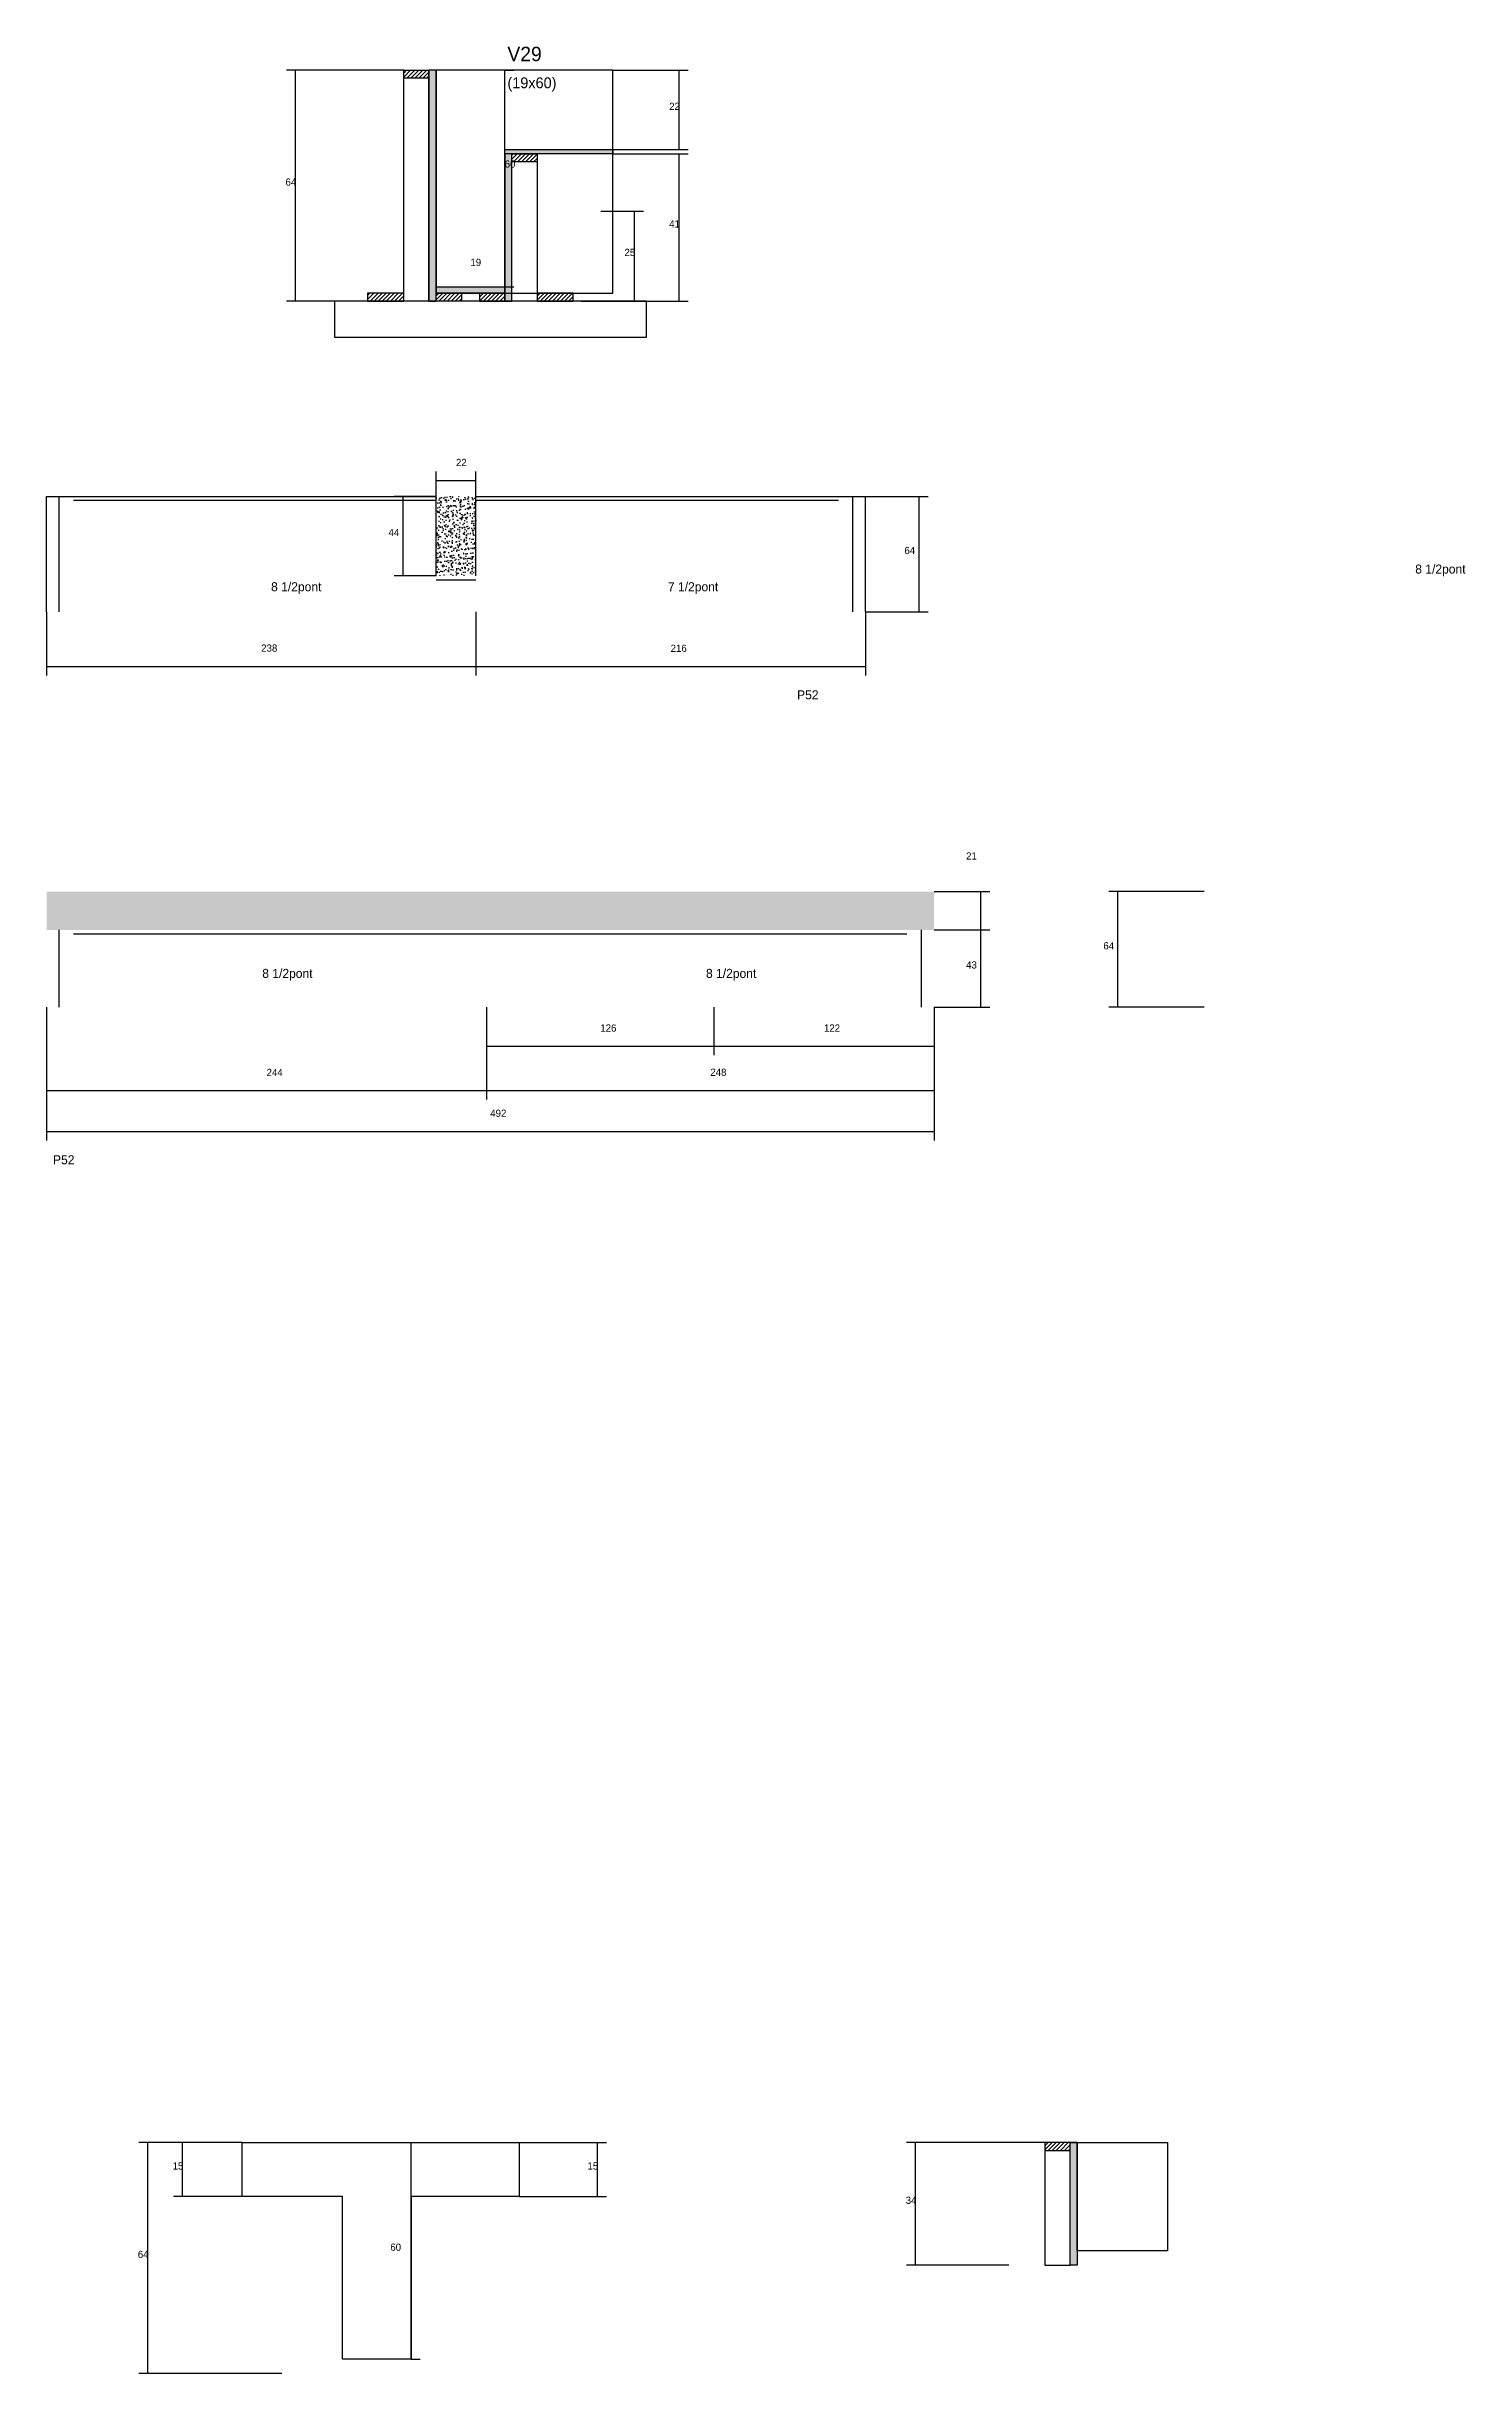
# Model space of a CAD drawing. Header units: metres. Extents: x 138160 to 139623, y 28450 to 29790.
# Drawn here: x 138837 to 139623, y 28450 to 29740 of the extents above; entities that cross this region are included whole.
import ezdxf

# ---------------------------------------------------------------- set-up
doc = ezdxf.new("R2010")
doc.units = ezdxf.units.M
for name, color, linetype in [('CONCRETO', 251, 'Continuous'), ('COTA', 4, 'Continuous'), ('Cota Seção (2x)', 4, 'Continuous'), ('Hachura', 253, 'Continuous'), ('Madeira', 126, 'Continuous'), ('NOMENCLATURA', 7, 'Continuous'), ('Painéis', 200, 'Continuous'), ('SARR_2.2x7', 40, 'Continuous'), ('Texto Seção', 7, 'Continuous')]:
    doc.layers.add(name, color=color, linetype=linetype)

msp = doc.modelspace()

# ---------------------------------------------------------------- hatches: boundary and pattern name
at = {"layer": 'COTA'}
h = msp.add_hatch(dxfattribs=at)
h.set_pattern_fill('AR-CONC', scale=0.03)
h.paths.add_polyline_path([(139052.8, 29446.3), (139074.8, 29446.3), (139074.8, 29490.3), (139052.8, 29490.3)])
h = msp.add_hatch(dxfattribs=at)
h.set_pattern_fill('AR-CONC', scale=0.03)
h.paths.add_polyline_path([(138836.8, 29271.2), (138836.8, 29250), (139328.8, 29250), (139328.8, 29271.2)])
at = {"layer": 'Hachura'}
h = msp.add_hatch(dxfattribs=at)
h.set_pattern_fill('ANSI31', scale=0.5)
h.paths.add_polyline_path([(139034.8, 29722.1), (139034.8, 29726.5), (139034.8, 29726.5), (139048.8, 29726.5), (139048.8, 29726.5), (139048.8, 29722.1), (139048.8, 29722.1), (139034.8, 29722.1)])
h = msp.add_hatch(color=8, dxfattribs=at)
h.dxf.hatch_style = 1
h.paths.add_polyline_path([(139052.8, 29726.5), (139048.8, 29726.5), (139048.8, 29726.5), (139048.8, 29598.5), (139048.8, 29598.5), (139052.8, 29598.5), (139052.8, 29598.5), (139052.8, 29726.5)])
h = msp.add_hatch(color=8, dxfattribs=at)
h.dxf.hatch_style = 1
h.paths.add_polyline_path([(139090.8, 29680.1), (139090.8, 29682.5), (139090.8, 29682.5), (139150.8, 29682.5), (139150.8, 29682.5), (139150.8, 29680.1), (139150.8, 29680.1), (139090.8, 29680.1)])
h = msp.add_hatch(color=8, dxfattribs=at)
h.dxf.hatch_style = 1
h.paths.add_polyline_path([(139094.8, 29680.1), (139090.8, 29680.1), (139090.8, 29680.1), (139090.8, 29598.5), (139090.8, 29598.5), (139094.8, 29598.5), (139094.8, 29598.5), (139094.8, 29680.1)])
h = msp.add_hatch(dxfattribs=at)
h.set_pattern_fill('ANSI31', scale=0.5)
h.paths.add_polyline_path([(139094.8, 29675.7), (139094.8, 29680.1), (139094.8, 29680.1), (139108.8, 29680.1), (139108.8, 29680.1), (139108.8, 29675.7), (139108.8, 29675.7), (139094.8, 29675.7)])
h = msp.add_hatch(dxfattribs=at)
h.set_pattern_fill('ANSI31', scale=0.5)
h.paths.add_polyline_path([(139034.8, 29598.5), (139034.8, 29602.9), (139034.8, 29602.9), (139014.8, 29602.9), (139014.8, 29602.9), (139014.8, 29598.5), (139014.8, 29598.5), (139034.8, 29598.5)])
h = msp.add_hatch(color=8, dxfattribs=at)
h.dxf.hatch_style = 1
h.paths.add_polyline_path([(139052.8, 29602.9), (139052.8, 29606.5), (139052.8, 29606.5), (139090.8, 29606.5), (139090.8, 29606.5), (139090.8, 29602.9), (139090.8, 29602.9), (139052.8, 29602.9)])
h = msp.add_hatch(dxfattribs=at)
h.set_pattern_fill('ANSI31', scale=0.5)
h.paths.add_polyline_path([(139052.8, 29598.5), (139052.8, 29602.9), (139052.8, 29602.9), (139066.8, 29602.9), (139066.8, 29602.9), (139066.8, 29598.5), (139066.8, 29598.5), (139052.8, 29598.5)])
h = msp.add_hatch(dxfattribs=at)
h.set_pattern_fill('ANSI31', scale=0.5)
h.paths.add_polyline_path([(139090.8, 29598.5), (139090.8, 29602.9), (139090.8, 29602.9), (139076.8, 29602.9), (139076.8, 29602.9), (139076.8, 29598.5), (139076.8, 29598.5), (139090.8, 29598.5)])
h = msp.add_hatch(dxfattribs=at)
h.set_pattern_fill('ANSI31', scale=0.5)
h.paths.add_polyline_path([(139128.8, 29598.5), (139128.8, 29602.9), (139128.8, 29602.9), (139108.8, 29602.9), (139108.8, 29602.9), (139108.8, 29598.5), (139108.8, 29598.5), (139128.8, 29598.5)])
h = msp.add_hatch(dxfattribs=at)
h.set_pattern_fill('ANSI31', scale=0.5)
h.paths.add_polyline_path([(139404.2, 28573.5), (139404.2, 28577.9), (139404.2, 28577.9), (139390.2, 28577.9), (139390.2, 28577.9), (139390.2, 28573.5), (139390.2, 28573.5), (139404.2, 28573.5)])
h = msp.add_hatch(color=8, dxfattribs=at)
h.dxf.hatch_style = 1
h.paths.add_polyline_path([(139404.2, 28577.9), (139408.2, 28577.9), (139408.2, 28577.9), (139408.2, 28509.9), (139408.2, 28509.9), (139404.2, 28509.9), (139404.2, 28509.9), (139404.2, 28577.9)])

# ---------------------------------------------------------------- linework, layer by layer
at = {"layer": 'CONCRETO'}
for points in [[(139090.8, 29682.5), (139150.8, 29682.5), (139150.8, 29726.5), (139090.8, 29726.5), (139090.8, 29726.5), (139052.8, 29726.5), (139052.8, 29602.9), (139052.8, 29602.9), (139052.8, 29606.5), (139090.8, 29606.5)], [(139052.8, 29602.9), (139150.8, 29602.9), (139150.8, 29726.5), (139052.8, 29726.5)], [(138945.3, 28547.9), (138945.3, 28577.9), (139098.9, 28577.9), (139098.9, 28547.9), (139038.9, 28547.9), (139038.9, 28457.9), (139000.9, 28457.9), (139000.9, 28547.9)], [(139408.2, 28577.9), (139408.2, 28577.9), (139408.2, 28577.9), (139408.2, 28577.9), (139458.2, 28577.9), (139458.2, 28577.9), (139458.2, 28577.9), (139458.2, 28517.9), (139408.2, 28517.9), (139408.2, 28577.9)]]:
    msp.add_lwpolyline(points, close=True, dxfattribs=at)
at = {"layer": 'COTA'}
for p, q in [((139034.8, 29726.5), (138969.8, 29726.5)), ((138974.8, 29598.5), (138974.8, 29726.5)), ((139150.8, 29726.5), (139192.5, 29726.5)), ((139187.5, 29682.5), (139187.5, 29726.5)), ((139150.8, 29682.5), (139192.5, 29682.5)), ((139150.8, 29680.1), (139192.5, 29680.1)), ((139187.5, 29598.5), (139187.5, 29680.1)), ((139144.1, 29648.4), (139167.7, 29648.4)), ((139162.7, 29598.5), (139162.7, 29648.4)), ((139034.8, 29598.5), (138969.8, 29598.5)), ((139133.2, 29598.5), (139192.5, 29598.5)), ((139144.1, 29598.5), (139167.7, 29598.5)), ((139080.8, 29207.2), (139080.8, 29180.5)), ((139206.8, 29207.2), (139206.8, 29180.5)), ((139206.8, 29207.2), (139206.8, 29180.5)), ((139328.8, 29207.2), (139328.8, 29180.5)), ((139080.8, 29185.5), (139206.8, 29185.5)), ((139206.8, 29185.5), (139328.8, 29185.5)), ((138945.3, 28577.9), (138887.9, 28577.9)), ((138892.9, 28449.9), (138892.9, 28577.9)), ((138945.3, 28577.9), (138907.2, 28577.9)), ((138912.2, 28547.9), (138912.2, 28577.9)), ((139098.9, 28577.9), (139147.2, 28577.9)), ((139142.2, 28547.9), (139142.2, 28577.9)), ((139408.2, 28577.9), (139313.6, 28577.9)), ((139318.6, 28509.9), (139318.6, 28577.9)), ((138945.3, 28547.9), (138907.2, 28547.9)), ((139098.9, 28547.9), (139147.2, 28547.9)), ((139370.2, 28509.9), (139313.6, 28509.9)), ((138967.3, 28449.9), (138887.9, 28449.9))]:
    msp.add_line(p, q, dxfattribs=at)
at = {"layer": 'Cota Seção (2x)'}
for p, q in [((139090.8, 29606.5), (139090.8, 29726.5)), ((139090.8, 29726.5), (139095.8, 29726.5)), ((139052.8, 29598.5), (139052.8, 29611.5)), ((139052.8, 29606.5), (139090.8, 29606.5)), ((139090.8, 29598.5), (139090.8, 29611.5)), ((139090.8, 29606.5), (139095.8, 29606.5)), ((139052.8, 29490.3), (139052.8, 29504.1)), ((139052.8, 29499.1), (139074.8, 29499.1)), ((139074.8, 29490.3), (139074.8, 29504.1)), ((139052.8, 29490.3), (139029.5, 29490.3)), ((139034.5, 29446.3), (139034.5, 29490.3)), ((139290.8, 29490.3), (139325.5, 29490.3)), ((139320.5, 29426.3), (139320.5, 29490.3)), ((139052.8, 29446.3), (139029.5, 29446.3)), ((138836.8, 29426.3), (138836.8, 29391)), ((139074.8, 29426.3), (139074.8, 29391)), ((139074.8, 29426.3), (139074.8, 29391)), ((139290.8, 29426.3), (139290.8, 29391)), ((139290.8, 29426.3), (139325.5, 29426.3)), ((138836.8, 29396), (139074.8, 29396)), ((139074.8, 29396), (139290.8, 29396)), ((139328.8, 29271.2), (139359.7, 29271.2)), ((139354.7, 29250), (139354.7, 29271.2)), ((139478.6, 29271.2), (139425.8, 29271.2)), ((139430.8, 29207.2), (139430.8, 29271.2)), ((139328.8, 29250), (139359.7, 29250)), ((139328.8, 29250), (139359.7, 29250)), ((139354.7, 29207.2), (139354.7, 29250)), ((138836.8, 29207.2), (138836.8, 29156)), ((138836.8, 29207.2), (138836.8, 29133.3)), ((139080.8, 29207.2), (139080.8, 29156)), ((139080.8, 29207.2), (139080.8, 29156)), ((139328.8, 29207.2), (139328.8, 29156)), ((139328.8, 29207.2), (139359.7, 29207.2)), ((139328.8, 29207.2), (139328.8, 29133.3)), ((139478.6, 29207.2), (139425.8, 29207.2)), ((138836.8, 29161), (139080.8, 29161)), ((139080.8, 29161), (139328.8, 29161)), ((138836.8, 29138.3), (139328.8, 29138.3)), ((139038.9, 28457.9), (139038.9, 28577.9)), ((139038.9, 28577.9), (139043.9, 28577.9)), ((139038.9, 28457.9), (139043.9, 28457.9))]:
    msp.add_line(p, q, dxfattribs=at)
at = {"layer": 'Madeira'}
for points in [[(139034.8, 29722.1), (139034.8, 29726.5), (139048.8, 29726.5), (139048.8, 29722.1)], [(139034.8, 29726.5), (139048.8, 29726.5), (139048.8, 29598.5), (139034.8, 29598.5)], [(139094.8, 29675.7), (139094.8, 29680.1), (139108.8, 29680.1), (139108.8, 29675.7)], [(139094.8, 29680.1), (139108.8, 29680.1), (139108.8, 29598.5), (139094.8, 29598.5)], [(139034.8, 29598.5), (139034.8, 29602.9), (139014.8, 29602.9), (139014.8, 29598.5)], [(139052.8, 29598.5), (139052.8, 29602.9), (139066.8, 29602.9), (139066.8, 29598.5)], [(139090.8, 29598.5), (139090.8, 29602.9), (139076.8, 29602.9), (139076.8, 29598.5)], [(139128.8, 29598.5), (139128.8, 29602.9), (139108.8, 29602.9), (139108.8, 29598.5)], [(138996.4, 29578.5), (139169.4, 29578.5), (139169.4, 29598.5), (138996.4, 29598.5)], [(139404.2, 28573.5), (139404.2, 28577.9), (139390.2, 28577.9), (139390.2, 28573.5)], [(139404.2, 28577.9), (139390.2, 28577.9), (139390.2, 28509.9), (139404.2, 28509.9)]]:
    msp.add_lwpolyline(points, close=True, dxfattribs=at)
at = {"layer": 'Painéis'}
for p, q in [((139048.8, 29598.5), (139048.8, 29726.5)), ((139090.8, 29682.5), (139150.8, 29682.5)), ((139090.8, 29598.5), (139090.8, 29680.1)), ((139052.8, 29606.5), (139090.8, 29606.5)), ((139052.8, 29602.9), (139052.8, 29606.5)), ((139090.8, 29602.9), (139090.8, 29606.5)), ((138836.8, 29490.3), (139052.8, 29490.3)), ((138836.8, 29426.3), (138836.8, 29490.3)), ((139052.8, 29446.3), (139052.8, 29490.3)), ((139074.8, 29490.3), (139290.8, 29490.3)), ((139074.8, 29446.3), (139074.8, 29490.3)), ((139290.8, 29426.3), (139290.8, 29490.3))]:
    msp.add_line(p, q, dxfattribs=at)
for points in [[(139052.8, 29726.5), (139048.8, 29726.5), (139048.8, 29598.5), (139052.8, 29598.5)], [(139090.8, 29680.1), (139090.8, 29682.5), (139150.8, 29682.5), (139150.8, 29680.1)], [(139094.8, 29680.1), (139090.8, 29680.1), (139090.8, 29598.5), (139094.8, 29598.5)], [(139052.8, 29602.9), (139052.8, 29606.5), (139090.8, 29606.5), (139090.8, 29602.9)], [(139404.2, 28577.9), (139408.2, 28577.9), (139408.2, 28509.9), (139404.2, 28509.9)]]:
    msp.add_lwpolyline(points, close=True, dxfattribs=at)
at = {"layer": 'SARR_2.2x7'}
for p, q in [((138843.8, 29426.3), (138843.8, 29490.3)), ((138851.8, 29488.1), (139052.8, 29488.1)), ((139074.8, 29488.1), (139275.8, 29488.1)), ((139283.8, 29426.3), (139283.8, 29490.3)), ((139052.8, 29444.1), (139074.8, 29444.1)), ((138843.8, 29207.2), (138843.8, 29250)), ((138851.8, 29247.8), (139080.8, 29247.8)), ((139080.8, 29247.8), (139313.8, 29247.8)), ((139321.8, 29207.2), (139321.8, 29250))]:
    msp.add_line(p, q, dxfattribs=at)

# ---------------------------------------------------------------- texts
at = {"layer": 'COTA'}
for s, p in [('22', (139182, 29704.5)), ('64', (138969.3, 29662.5)), ('41', (139182, 29639.3)), ('25', (139157.2, 29623.5)), ('126', (139143.8, 29193.6)), ('122', (139267.8, 29193.6)), ('15', (138906.7, 28562.9)), ('15', (139136.7, 28562.9)), ('34', (139313.1, 28543.9)), ('64', (138887.4, 28513.9))]:
    msp.add_text(s, height=4, dxfattribs=at).set_placement(p)
at = {"layer": 'Cota Seção (2x)'}
for s, p in [('60', (139090.8, 29672.5)), ('19', (139071.8, 29618)), ('22', (139063.8, 29507.1)), ('44', (139026.4, 29468.3)), ('64', (139312.4, 29458.3)), ('238', (138955.8, 29404.2)), ('216', (139182.8, 29404.1)), ('21', (139346.6, 29289)), ('64', (139422.7, 29239.2)), ('43', (139346.6, 29228.6)), ('244', (138958.8, 29169)), ('248', (139204.8, 29169.1)), ('492', (139082.8, 29146.4)), ('60', (139027.4, 28517.9))]:
    msp.add_text(s, height=4, dxfattribs=at).set_placement(p)
at = {"layer": 'NOMENCLATURA'}
for s, p in [('8 1/2pont', (139595.6, 29447.5)), ('8 1/2pont', (138961.3, 29437.7)), ('7 1/2pont', (139181.3, 29437.7)), ('P52', (139252.9, 29377.8)), ('8 1/2pont', (138956.4, 29223.4)), ('8 1/2pont', (139202.4, 29223.4)), ('P52', (138840.4, 29120.1))]:
    msp.add_text(s, height=5, dxfattribs=at).set_placement(p)
at = {"layer": 'Texto Seção'}
for s, height, p in [('V29', 8, (139092.3, 29731.5)), ('(19x60)', 6, (139092.3, 29716.5))]:
    msp.add_text(s, height=height, dxfattribs=at).set_placement(p)

doc.saveas('drawing.dxf')
